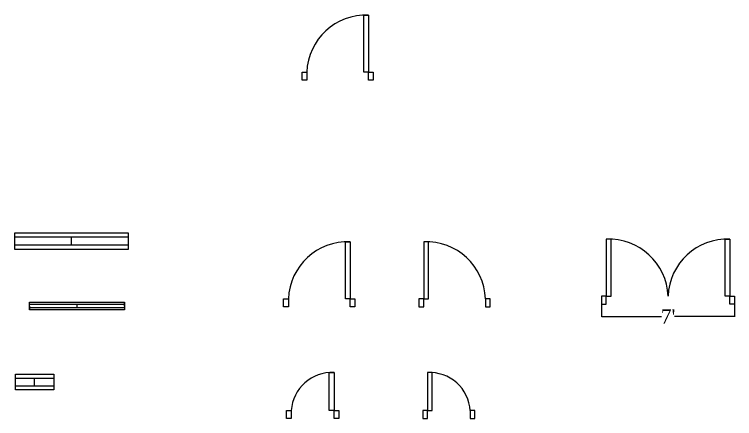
# Model space of a CAD drawing. Header units: inches. Extents: x -3370 to 1282, y -1825 to 213.
# Drawn here: x 827.4 to 1282.1, y -781 to -526 of the extents above; entities that cross this region are included whole.
import ezdxf

# ---------------------------------------------------------------- set-up
doc = ezdxf.new("R2010")
doc.units = ezdxf.units.IN
doc.header["$MEASUREMENT"] = 0
doc.layers.add('Door', color=6, linetype='Continuous')
doc.layers.add('Window', color=30, linetype='Continuous')
doc.styles.get("Standard").update_dxf_attribs({"font": 'Times New Roman.ttf'})
doc.dimstyles.get("Standard").update_dxf_attribs({"dimtxt": 9, "dimasz": 0.18, "dimexe": 0.18, "dimexo": 0.0625, "dimgap": 0.09, "dimtad": 0, "dimtih": 1, "dimtoh": 1, "dimdec": 4, "dimzin": 0, "dimdsep": 46, "dimlunit": 4, "dimtxsty": 'Standard', "dimcen": 0.09, "dimadec": 0, "dimazin": 0, "dimtfac": 1, "dimtdec": 4, "dimtofl": 0, "dimtmove": 0, "dimatfit": 3, "dimfxl": 1, "dimtolj": 1, "dimtzin": 0, "dimarcsym": 0})

# ---------------------------------------------------------------- blocks, each defined once
blk = doc.blocks.new('window_5')
at = {"layer": 'Window'}
for p, q in [((-30, 0), (-30, 5)), ((-30, 5), (30, 5)), ((-30, 2.5), (-30, 5)), ((30, 5), (30, 0)), ((30, 2.5), (30, 5)), ((-30, 3.75), (30, 3.75)), ((-30, 2.5), (-30, 0)), ((30, 1.25), (-30, 1.25)), ((30, 0), (-30, 0)), ((0, 1.25), (0, 3.75)), ((30, 2.5), (30, 0))]:
    blk.add_line(p, q, dxfattribs=at)
blk = doc.blocks.new('door_3')
at = {"layer": 'Door'}
for p, q in [((-6, 0), (-6, 36)), ((-6, 36), (-3, 36)), ((-3, 36), (-3, 0)), ((-3, 0), (-6, 0)), ((-3, 0), (0, 0)), ((-3, -5), (-3, 0)), ((0, 0), (0, -5)), ((-45, 0), (-42, 0)), ((-45, -5), (-45, 0)), ((-42, 0), (-42, -5)), ((-42, -5), (-45, -5)), ((0, -5), (-3, -5))]:
    blk.add_line(p, q, dxfattribs=at)
blk.add_arc((-4.5, -1.5), 37.53, 87.7094, 177.7094, dxfattribs=at)
blk = doc.blocks.new('door_3m')
at = {"layer": 'Door'}
for p, q in [((6, 36), (3, 36)), ((3, 36), (3, 0)), ((6, 0), (6, 36)), ((3, 0), (0, 0)), ((0, 0), (0, -5)), ((3, 0), (6, 0)), ((3, -5), (3, 0)), ((45, 0), (42, 0)), ((42, 0), (42, -5)), ((45, -5), (45, 0)), ((0, -5), (3, -5)), ((42, -5), (45, -5))]:
    blk.add_line(p, q, dxfattribs=at)
blk.add_arc((4.5, -1.5), 37.53, 2.2906, 92.2906, dxfattribs=at)
blk = doc.blocks.new('door_2')
at = {"layer": 'Door'}
for p, q in [((-6, 0), (-6, 24)), ((-6, 24), (-3, 24)), ((-3, 24), (-3, 0)), ((-33, -5), (-33, 0)), ((-33, 0), (-30, 0)), ((-30, 0), (-30, -5)), ((-3, 0), (-6, 0)), ((-3, 0), (0, 0)), ((-3, -5), (-3, 0)), ((0, 0), (0, -5)), ((-30, -5), (-33, -5)), ((0, -5), (-3, -5))]:
    blk.add_line(p, q, dxfattribs=at)
blk.add_arc((-4.5, -1.5), 25.54, 86.6335, 176.6335, dxfattribs=at)
blk = doc.blocks.new('door_2m')
at = {"layer": 'Door'}
for p, q in [((6, 24), (3, 24)), ((3, 24), (3, 0)), ((6, 0), (6, 24)), ((3, 0), (0, 0)), ((0, 0), (0, -5)), ((3, 0), (6, 0)), ((3, -5), (3, 0)), ((33, 0), (30, 0)), ((30, 0), (30, -5)), ((33, -5), (33, 0)), ((0, -5), (3, -5)), ((30, -5), (33, -5))]:
    blk.add_line(p, q, dxfattribs=at)
blk.add_arc((4.5, -1.5), 25.54, 3.3665, 93.3665, dxfattribs=at)
blk = doc.blocks.new('door_double')
at = {"layer": 'Door'}
for p, q in [((6, 36), (3, 36)), ((3, 36), (3, 0)), ((6, 0), (6, 36)), ((78, 0), (78, 36)), ((78, 36), (81, 36)), ((81, 36), (81, 0)), ((3, 0), (0, 0)), ((0, 0), (0, -5)), ((3, 0), (6, 0)), ((3, -5), (3, 0)), ((81, 0), (78, 0)), ((81, 0), (84, 0)), ((81, -5), (81, 0)), ((84, 0), (84, -5)), ((0, -5), (3, -5)), ((84, -5), (81, -5))]:
    blk.add_line(p, q, dxfattribs=at)
for centre, start, end in [((4.5, -1.5), 2.2906, 92.2906), ((79.5, -1.5), 87.7094, 177.7094)]:
    blk.add_arc(centre, 37.53, start, end, dxfattribs=at)
blk = doc.blocks.new('*D8')
at = {"color": 0, "lineweight": -2, "transparency": 16777216}
for p, q in [((1198.09, -703.78), (1198.09, -716.83)), ((1282.09, -703.78), (1282.09, -716.83)), ((1198.27, -716.65), (1236, -716.65)), ((1281.91, -716.65), (1244.17, -716.65))]:
    blk.add_line(p, q, dxfattribs=at)
at = {"color": 0, "transparency": 16777216}
for points in [[(1198.27, -716.62), (1198.27, -716.68), (1198.09, -716.65)], [(1281.91, -716.62), (1281.91, -716.68), (1282.09, -716.65)]]:
    blk.add_solid(points, dxfattribs=at)
at = {"layer": 'Defpoints', "color": 0, "transparency": 16777216}
for p in [(1198.09, -703.72), (1282.09, -703.72), (1282.09, -716.65)]:
    blk.add_point(p, dxfattribs=at)
at = {"color": 0, "transparency": 16777216, "insert": (1240.09, -716.65), "char_height": 9, "attachment_point": 5}
blk.add_mtext("\\A1;7'", dxfattribs=at)
blk = doc.blocks.new('window_6')
at = {"layer": 'Window'}
for p, q in [((36, 10), (-36, 10)), ((-36, 10), (-36, 0)), ((36, 5), (36, 10)), ((36, 7.5), (-36, 7.5)), ((0, 2.5), (0, 7.5)), ((36, 0), (36, 5)), ((36, 2.5), (-36, 2.5)), ((-36, 0), (36, 0))]:
    blk.add_line(p, q, dxfattribs=at)
blk = doc.blocks.new('window_t')
at = {"layer": 'Window'}
for p, q in [((0, 10), (24, 10)), ((0, 5), (0, 10)), ((24, 10), (24, 0)), ((0, 7.5), (24, 7.5)), ((0, 0), (0, 5)), ((12, 2.5), (12, 7.5)), ((0, 2.5), (24, 2.5)), ((24, 0), (0, 0))]:
    blk.add_line(p, q, dxfattribs=at)

msp = doc.modelspace()

# ---------------------------------------------------------------- block references
msp.add_blockref('door_double', (1198.08548, -703.72197))
at = {"layer": 'Door'}
for name, p in [('door_2', (1032.22353, -776.00936)), ('door_2m', (1085.16377, -776.00936))]:
    msp.add_blockref(name, p, dxfattribs=at)
at = {"layer": 'Window'}
for name, p in [('door_3', (1053.98238, -562.35387)), ('window_6', (863.40411, -674.08478)), ('door_3', (1042.36668, -705.4552)), ('door_3m', (1082.82464, -705.4552)), ('window_5', (866.99736, -712.46829)), ('window_t', (828.19574, -762.92281))]:
    msp.add_blockref(name, p, dxfattribs=at)

# ---------------------------------------------------------------- dimensions: what is measured, and where the dimension line sits
dim = msp.add_linear_dim(base=(1282.08548, -716.6469), p1=(1198.08548, -703.72197), p2=(1282.08548, -703.72197), dimstyle='Standard')
dim.commit()
dim.dimension.update_dxf_attribs({"geometry": '*D8', "text_midpoint": (1240.08548, -716.6469)})

doc.saveas('drawing.dxf')
